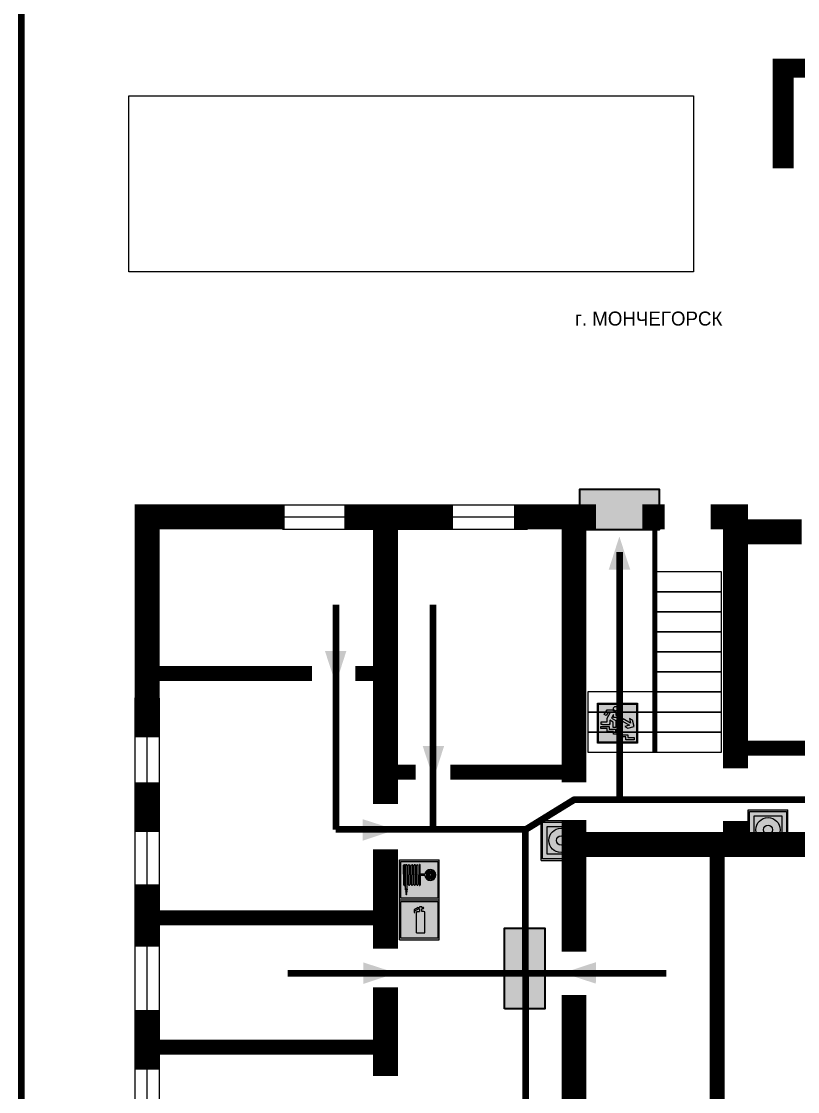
# Model space of a CAD drawing. Header units: millimetres. Extents: x 13810 to 67229, y 12374 to 21950.
# Drawn here: x 17296.7 to 17452.2, y 18864.7 to 19079 of the extents above; entities that cross this region are included whole.
import ezdxf

# ---------------------------------------------------------------- set-up
doc = ezdxf.new("R2010")
doc.units = ezdxf.units.MM
doc.layers.add('План_Штампы', color=7, linetype='Continuous')
doc.styles.add('обычный', font='arial.ttf')
picture_1 = doc.add_image_def('image1.jpg', size_in_pixel=(337, 105))

# ---------------------------------------------------------------- blocks, each defined once
blk = doc.blocks.new('A$C7B4425F7')
at = {"true_color": 0xffffff}
blk.add_hatch(color=7, dxfattribs=at).paths.add_polyline_path([(0, 0), (-16, 0), (-16, -8), (0, -8)])
h = blk.add_hatch(color=126)
h.paths.add_polyline_path([(-0.2, -0.2), (-15.8, -0.2), (-15.8, -7.8), (-0.2, -7.8)])
h.paths.add_polyline_path([(-11.76, -2.03), (-11.76, -3.66), (-11.17, -3.66, -0.568275), (-11.17, -6.18), (-12.58, -6.18), (-12.58, -2.03)], flags=16)
h.paths.add_polyline_path([(-13.33, -4.12, -0.495768), (-13.59, -6.18), (-15.03, -6.18), (-15.03, -2.03), (-13.59, -2.03, -0.487973)], flags=16)
h.paths.add_polyline_path([(-10.25, -2.03), (-9.48, -2.03), (-9.48, -6.18), (-10.25, -6.18)], flags=16)
h.paths.add_polyline_path([(-13.84, -3.69), (-14.24, -3.69), (-14.24, -3.03), (-13.9, -3.03, -0.692621)], flags=0)
h.paths.add_polyline_path([(-9.15, -2.03), (-8.4, -2.03), (-8.04, -3.07), (-7.68, -2.03), (-6.93, -2.03), (-7.64, -4.1), (-6.93, -6.18), (-7.68, -6.18), (-8.04, -5.14), (-8.4, -6.18), (-9.15, -6.18), (-8.44, -4.1)], flags=16)
h.paths.add_polyline_path([(-11.76, -4.46), (-11.42, -4.46, -0.692621), (-11.36, -5.12), (-11.76, -5.12)], flags=0)
h.paths.add_polyline_path([(-13.9, -5.2), (-14.24, -5.2), (-14.24, -4.55), (-13.84, -4.55, -0.708038)], flags=0)
edge = h.paths.add_edge_path(flags=16)
edge.add_ellipse((-5.51, -4.08), major_axis=(0, 2.05), ratio=0.586184, start_angle=0, end_angle=360)
edge = h.paths.add_edge_path(flags=0)
edge.add_ellipse((-5.51, -4.08), major_axis=(0, 1.14), ratio=0.454828, start_angle=0, end_angle=360)
h.paths.add_polyline_path([(-4.13, -4.96, 0.377264), (-3.48, -4.52, 0.0555), (-3.16, -2.03), (-1.66, -2.03), (-1.66, -4.96), (-0.96, -4.96), (-0.96, -7.01), (-1.75, -7.01), (-1.75, -6.18), (-3.3, -6.18), (-3.3, -7.02), (-4.13, -7.02)], flags=16)
h.paths.add_polyline_path([(-2.73, -2.91), (-2.28, -2.91), (-2.28, -4.96), (-3.05, -4.96, 0.079136)], flags=0)
at = {"color": 126}
blk.add_lwpolyline([(-16, -8), (0, -8), (0, 0), (-16, 0)], close=True, dxfattribs=at)
blk = doc.blocks.new('A$C32E8229D')
at = {"true_color": 0xffffff}
blk.add_hatch(color=7, dxfattribs=at).paths.add_polyline_path([(0, 0), (0, -8), (16, -8), (16, 0)])
h = blk.add_hatch(color=126)
h.paths.add_polyline_path([(0.2, -0.2), (15.8, -0.2), (15.8, -7.8), (0.2, -7.8)])
h.paths.add_polyline_path([(13.49, -2.05), (12.08, -2.05), (11.37, -2.63, 0.162397), (11.29, -2.84), (11.29, -3.63), (10.35, -3.63), (10.35, -4.05), (11.68, -4.05), (11.68, -3.48), (12.26, -4.28), (11.29, -5.1), (11.29, -6.78), (11.85, -6.78), (11.85, -5.44), (12.8, -4.64), (12.8, -5.94), (14.46, -5.94), (14.46, -5.39), (13.45, -5.39), (13.45, -3.97), (12.46, -2.59), (13.15, -2.59), (13.69, -3.34), (14.18, -3)], flags=16)
h.paths.add_polyline_path([(10.74, -1.82, 1), (11.8, -1.82, 1)], flags=16)
h.paths.add_polyline_path([(9.39, -3.59), (5.99, -3.59), (6.56, -3.03), (5.91, -3.03), (5.1, -3.83), (5.91, -4.64), (6.56, -4.64), (5.99, -4.09), (9.39, -4.09)], flags=16)
h.paths.add_polyline_path([(4.29, -1.08), (1.72, -1.08), (1.72, -6.6), (4.29, -6.6)], flags=16)
at = {"color": 126}
blk.add_lwpolyline([(16, -8), (0, -8), (0, 0), (16, 0)], close=True, dxfattribs=at)
blk = doc.blocks.new('вниз')
at = {"lineweight": 0, "true_color": 0xffffff}
h = blk.add_hatch(color=7, dxfattribs=at)
h.dxf.hatch_style = 1
h.paths.add_polyline_path([(40994.51, -4472.22), (40986.51, -4472.22), (40986.51, -4480.22), (40994.51, -4480.22)])
h.paths.add_polyline_path([(40994.31, -4472.42), (40994.31, -4480.01), (40986.71, -4480.01), (40986.71, -4472.42)], flags=16)
h.paths.add_polyline_path([(40988.43, -4473.53), (40989.43, -4473.53), (40990.19, -4473.96), (40990.19, -4474.6), (40991, -4474.6), (40991, -4475.06), (40989.73, -4475.06), (40989.73, -4474.46), (40989.3, -4475.18), (40990.17, -4475.7), (40990.17, -4477.11), (40989.63, -4477.11), (40989.63, -4476.01), (40988.94, -4475.59), (40988.94, -4476.46), (40988.94, -4476.46), (40987.47, -4476.46), (40987.26, -4476.46), (40987.26, -4475.92), (40988.4, -4475.92), (40988.4, -4475.2), (40989.1, -4473.99), (40988.66, -4473.99), (40988.24, -4474.7), (40987.86, -4474.47), (40988.41, -4473.56)], flags=0)
h.paths.add_polyline_path([(40990.55, -4473.29, -1), (40989.69, -4473.29, -1)], flags=0)
h.paths.add_polyline_path([(40988.85, -4476.89), (40988.85, -4477.43), (40990.1, -4477.43), (40990.1, -4477.99), (40991.34, -4477.99), (40991.34, -4478.54), (40992.59, -4478.54), (40992.59, -4479.09), (40993.83, -4479.09), (40993.83, -4479.52), (40992.17, -4479.52), (40992.17, -4478.97), (40990.91, -4478.97), (40990.91, -4478.41), (40989.68, -4478.41), (40989.68, -4477.86), (40988.43, -4477.86), (40988.43, -4477.31), (40987.6, -4477.31), (40987.18, -4477.31), (40987.18, -4476.89)], flags=0)
h.paths.add_polyline_path([(40991.61, -4475.33), (40993.12, -4476.2), (40992.9, -4475.27), (40993.48, -4475.6), (40993.83, -4476.88), (40992.56, -4477.22), (40991.97, -4476.88), (40992.9, -4476.61), (40991.38, -4475.74), (40991.58, -4475.39)], flags=0)
h.paths.add_polyline_path([(40990.19, -4473.96), (40989.43, -4473.53), (40988.43, -4473.53), (40988.41, -4473.56), (40987.86, -4474.47), (40988.24, -4474.7), (40988.66, -4473.99), (40989.1, -4473.99), (40988.4, -4475.2), (40988.4, -4475.92), (40987.26, -4475.92), (40987.26, -4476.46), (40987.47, -4476.46), (40988.94, -4476.46), (40988.94, -4476.27), (40988.94, -4475.59), (40989.63, -4476.01), (40989.63, -4477.11), (40990.17, -4477.11), (40990.17, -4475.7), (40989.3, -4475.18), (40989.73, -4474.46), (40989.73, -4475.06), (40991, -4475.06), (40991, -4474.6), (40990.19, -4474.6)], flags=0)
h.paths.add_polyline_path([(40990.55, -4473.29, 1), (40989.69, -4473.29, 1)], flags=0)
h.paths.add_polyline_path([(40991.61, -4475.33), (40991.58, -4475.39), (40991.38, -4475.74), (40992.9, -4476.61), (40991.97, -4476.88), (40992.56, -4477.22), (40993.83, -4476.88), (40993.48, -4475.6), (40992.9, -4475.27), (40993.12, -4476.2)], flags=0)
h.paths.add_polyline_path([(40990.1, -4477.43), (40988.85, -4477.43), (40988.85, -4476.89), (40987.18, -4476.89), (40987.18, -4477.31), (40987.6, -4477.31), (40988.43, -4477.31), (40988.43, -4477.86), (40989.68, -4477.86), (40989.68, -4478.41), (40990.91, -4478.41), (40990.91, -4478.97), (40992.17, -4478.97), (40992.17, -4479.52), (40993.83, -4479.52), (40993.83, -4479.09), (40992.59, -4479.09), (40992.59, -4478.54), (40991.34, -4478.54), (40991.34, -4477.99), (40990.1, -4477.99)], flags=0)
at = {"lineweight": 0}
h = blk.add_hatch(color=126, dxfattribs=at)
h.dxf.hatch_style = 1
h.paths.add_polyline_path([(40994.31, -4472.42), (40986.71, -4472.42), (40986.71, -4480.01), (40994.31, -4480.01)])
h.paths.add_polyline_path([(40988.43, -4473.53), (40989.43, -4473.53), (40990.19, -4473.96), (40990.19, -4474.6), (40991, -4474.6), (40991, -4475.06), (40989.73, -4475.06), (40989.73, -4474.46), (40989.3, -4475.18), (40990.17, -4475.7), (40990.17, -4477.11), (40989.63, -4477.11), (40989.63, -4476.01), (40988.94, -4475.59), (40988.94, -4476.46), (40988.94, -4476.46), (40987.47, -4476.46), (40987.26, -4476.46), (40987.26, -4475.92), (40988.4, -4475.92), (40988.4, -4475.2), (40989.1, -4473.99), (40988.66, -4473.99), (40988.24, -4474.7), (40987.86, -4474.47), (40988.41, -4473.56)], flags=16)
h.paths.add_polyline_path([(40990.55, -4473.29, -1), (40989.69, -4473.29, -1)], flags=16)
h.paths.add_polyline_path([(40988.85, -4476.89), (40988.85, -4477.43), (40990.1, -4477.43), (40990.1, -4477.99), (40991.34, -4477.99), (40991.34, -4478.54), (40992.59, -4478.54), (40992.59, -4479.09), (40993.83, -4479.09), (40993.83, -4479.52), (40992.17, -4479.52), (40992.17, -4478.97), (40990.91, -4478.97), (40990.91, -4478.41), (40989.68, -4478.41), (40989.68, -4477.86), (40988.43, -4477.86), (40988.43, -4477.31), (40987.6, -4477.31), (40987.18, -4477.31), (40987.18, -4476.89)], flags=16)
h.paths.add_polyline_path([(40991.61, -4475.33), (40993.12, -4476.2), (40992.9, -4475.27), (40993.48, -4475.6), (40993.83, -4476.88), (40992.56, -4477.22), (40991.97, -4476.88), (40992.9, -4476.61), (40991.38, -4475.74), (40991.58, -4475.39)], flags=16)
at = {"lineweight": 0, "true_color": 0xffffff}
h = blk.add_hatch(color=7, dxfattribs=at)
h.dxf.hatch_style = 1
h.paths.add_polyline_path([(40989.73, -4474.46), (40989.73, -4475.06), (40991, -4475.06), (40991, -4474.6), (40990.19, -4474.6), (40990.19, -4473.96), (40989.43, -4473.53), (40988.43, -4473.53), (40988.41, -4473.56), (40987.86, -4474.47), (40988.24, -4474.7), (40988.66, -4473.99), (40989.1, -4473.99), (40988.4, -4475.2), (40988.4, -4475.92), (40987.26, -4475.92), (40987.26, -4476.46), (40987.47, -4476.46), (40988.94, -4476.46), (40988.94, -4475.59), (40989.63, -4476.01), (40989.63, -4477.11), (40990.17, -4477.11), (40990.17, -4475.7), (40989.3, -4475.18)])
h.paths.add_polyline_path([(40989.69, -4473.29, 1), (40990.55, -4473.29, 1)])
h.paths.add_polyline_path([(40991.61, -4475.33), (40991.58, -4475.39), (40991.38, -4475.74), (40992.9, -4476.61), (40991.97, -4476.88), (40992.56, -4477.22), (40993.83, -4476.88), (40993.48, -4475.6), (40992.9, -4475.27), (40993.12, -4476.2)])
h.paths.add_polyline_path([(40990.1, -4477.43), (40988.85, -4477.43), (40988.85, -4476.89), (40987.18, -4476.89), (40987.18, -4477.31), (40987.6, -4477.31), (40988.43, -4477.31), (40988.43, -4477.86), (40989.68, -4477.86), (40989.68, -4478.41), (40990.91, -4478.41), (40990.91, -4478.97), (40992.17, -4478.97), (40992.17, -4479.52), (40993.83, -4479.52), (40993.83, -4479.09), (40992.59, -4479.09), (40992.59, -4478.54), (40991.34, -4478.54), (40991.34, -4477.99), (40990.1, -4477.99)])
at = {"color": 126, "lineweight": 0}
for points in [[(40986.51, -4472.22), (40994.51, -4472.22), (40994.51, -4480.22), (40986.51, -4480.22)], [(40986.71, -4472.42), (40994.31, -4472.42), (40994.31, -4480.01), (40986.71, -4480.01)]]:
    blk.add_lwpolyline(points, close=True, dxfattribs=at)
for points in [[(40987.47, -4476.46), (40987.26, -4476.46), (40987.26, -4475.92), (40988.4, -4475.92), (40988.4, -4475.2), (40989.1, -4473.99), (40988.66, -4473.99), (40988.24, -4474.7), (40987.86, -4474.47), (40988.41, -4473.56), (40988.43, -4473.53), (40989.43, -4473.53), (40990.19, -4473.96), (40990.19, -4474.6), (40991, -4474.6), (40991, -4475.06), (40989.73, -4475.06), (40989.73, -4474.46), (40989.3, -4475.18), (40990.17, -4475.7), (40990.17, -4477.11), (40989.63, -4477.11), (40989.63, -4476.01), (40988.94, -4475.59), (40988.94, -4476.46)], [(40987.6, -4477.31), (40987.18, -4477.31), (40987.18, -4476.89), (40988.85, -4476.89), (40988.85, -4477.43), (40990.1, -4477.43), (40990.1, -4477.99), (40991.34, -4477.99), (40991.34, -4478.54), (40992.59, -4478.54), (40992.59, -4479.09), (40993.83, -4479.09), (40993.83, -4479.52), (40992.17, -4479.52), (40992.17, -4478.97), (40990.91, -4478.97), (40990.91, -4478.41), (40989.68, -4478.41), (40989.68, -4477.86), (40988.43, -4477.86), (40988.43, -4477.31), (40987.6, -4477.31)], [(40987.47, -4476.46), (40988.94, -4476.46), (40988.94, -4476.27)], [(40991.58, -4475.39), (40991.38, -4475.74), (40992.9, -4476.61), (40991.97, -4476.88), (40992.56, -4477.22), (40993.83, -4476.88), (40993.48, -4475.6), (40992.9, -4475.27), (40993.12, -4476.2), (40991.61, -4475.33), (40991.58, -4475.39)]]:
    blk.add_lwpolyline(points, dxfattribs=at)
blk.add_circle((40990.12, -4473.29), 0.432, dxfattribs=at)
blk = doc.blocks.new('A$C54414219')
at = {"true_color": 0xffffff}
h = blk.add_hatch(color=7, dxfattribs=at)
h.paths.add_polyline_path([(2.39, -9.45), (2.39, -18.3), (11.23, -18.3), (11.23, -9.45)], flags=0)
h.paths.add_polyline_path([(10.71, -13.87, -1), (2.92, -13.87, -1)], flags=0)
h.paths.add_polyline_path([(8.3, -13.87, -1), (5.33, -13.87, -1)], flags=0)
h.paths.add_polyline_path([(0.41, -7.47), (0.41, -20.27), (13.21, -20.27), (13.21, -7.47)])
h.paths.add_polyline_path([(0.92, -19.77), (12.71, -19.77), (12.71, -7.98), (0.92, -7.98)], flags=16)
h.paths.add_polyline_path([(11.23, -9.45), (11.23, -18.3), (2.39, -18.3), (2.39, -9.45)], flags=0)
at = {"lineweight": 5}
h = blk.add_hatch(color=242, dxfattribs=at)
h.paths.add_polyline_path([(12.71, -7.98), (0.92, -7.98), (0.92, -19.77), (12.71, -19.77)])
h.paths.add_polyline_path([(11.23, -18.3), (2.39, -18.3), (2.39, -9.45), (11.23, -9.45)], flags=16)
h.paths.add_polyline_path([(10.71, -13.87, -1), (2.92, -13.87, -1)], flags=0)
h.paths.add_polyline_path([(8.3, -13.87, -1), (5.33, -13.87, -1)], flags=0)
at = {"true_color": 0xffffff}
h = blk.add_hatch(color=7, dxfattribs=at)
h.paths.add_polyline_path([(2.39, -9.45), (2.39, -18.3), (11.23, -18.3), (11.23, -9.45)])
h.paths.add_polyline_path([(10.71, -13.87, -1), (2.92, -13.87, -1)], flags=16)
h.paths.add_polyline_path([(8.3, -13.87, -1), (5.33, -13.87, -1)], flags=0)
at = {"lineweight": 5}
h = blk.add_hatch(color=242, dxfattribs=at)
h.paths.add_polyline_path([(2.92, -13.87, 1), (10.71, -13.87, 1)])
h.paths.add_polyline_path([(8.3, -13.87, -1), (5.33, -13.87, -1)], flags=16)
at = {"color": 242, "lineweight": 5}
for p, q in [((0.41, -20.27), (0.41, -7.47)), ((0.41, -7.47), (13.21, -7.47)), ((0.41, -7.47), (13.21, -7.47)), ((13.21, -20.27), (13.21, -7.47)), ((0.41, -20.27), (13.21, -20.27))]:
    blk.add_line(p, q, dxfattribs=at)
for points in [[(0.92, -7.98), (12.71, -7.98), (12.71, -19.77), (0.92, -19.77)], [(2.39, -9.45), (11.23, -9.45), (11.23, -18.3), (2.39, -18.3)]]:
    blk.add_lwpolyline(points, close=True, dxfattribs=at)
for radius in [3.89, 1.49]:
    blk.add_circle((6.81, -13.87), radius, dxfattribs=at)
blk = doc.blocks.new('A$C3AD82952')
at = {"true_color": 0xf5f5ff}
h = blk.add_hatch(color=7, dxfattribs=at)
h.dxf.hatch_style = 1
h.paths.add_polyline_path([(8.21, 8.73, 0.414214), (7.89, 9.05), (7.22, 9.05), (7.22, 9.92), (7.59, 9.92, 1), (7.57, 10.36), (7.22, 10.36), (7.22, 10.6), (6.43, 10.6), (6.43, 10.36), (6.01, 10.36), (4.74, 9.59), (4.74, 8.69), (4.98, 8.73), (4.98, 9.26), (6.12, 9.91), (6.43, 9.91), (6.43, 9.05), (5.76, 9.05, 0.414214), (5.44, 8.73), (5.44, 2.2), (8.21, 2.2)], flags=0)
h.paths.add_polyline_path([(12.8, 12.8), (0, 12.8), (0, 0), (12.8, 0)])
h.paths.add_polyline_path([(0.51, 12.29), (12.29, 12.29), (12.29, 0.51), (0.51, 0.51)], flags=16)
h.paths.add_polyline_path([(4.74, 9.59), (6.01, 10.36), (6.43, 10.36), (6.43, 10.6), (7.22, 10.6), (7.22, 10.36), (7.59, 10.36, -0.94586), (7.59, 9.92), (7.22, 9.92), (7.22, 9.05), (7.89, 9.05, -0.414214), (8.21, 8.73), (8.21, 2.2), (5.44, 2.2), (5.44, 8.73, -0.414214), (5.76, 9.05), (6.43, 9.05), (6.43, 9.91), (6.12, 9.91), (4.98, 9.26), (4.98, 8.73), (4.74, 8.69)], flags=0)
h = blk.add_hatch(color=242)
h.dxf.hatch_style = 1
h.paths.add_polyline_path([(12.29, 12.29), (0.51, 12.29), (0.51, 0.51), (12.29, 0.51)])
h.paths.add_polyline_path([(4.74, 8.69), (4.74, 9.59), (6.01, 10.36), (6.43, 10.36), (6.43, 10.6), (7.22, 10.6), (7.22, 10.36), (7.59, 10.36, -0.94586), (7.59, 9.92), (7.22, 9.92), (7.22, 9.05), (7.89, 9.05, -0.414214), (8.21, 8.73), (8.21, 2.2), (5.44, 2.2), (5.44, 8.73, -0.414214), (5.76, 9.05), (6.43, 9.05), (6.43, 9.91), (6.12, 9.91), (4.98, 9.26), (4.98, 8.73)], flags=16)
h = blk.add_hatch(color=7, dxfattribs=at)
h.dxf.hatch_style = 1
h.paths.add_polyline_path([(8.21, 8.73, 0.414214), (7.89, 9.05), (7.22, 9.05), (7.22, 9.92), (7.59, 9.92, 1), (7.57, 10.36), (7.22, 10.36), (7.22, 10.6), (6.43, 10.6), (6.43, 10.36), (6.01, 10.36), (4.74, 9.59), (4.74, 8.69), (4.98, 8.73), (4.98, 9.26), (6.12, 9.91), (6.43, 9.91), (6.43, 9.05), (5.76, 9.05, 0.414214), (5.44, 8.73), (5.44, 2.2), (8.21, 2.2)])
at = {"color": 242, "lineweight": 5}
for p, q in [((0, 0), (0, 12.8)), ((0, 12.8), (12.8, 12.8)), ((6.01, 10.36), (4.74, 9.59)), ((6.01, 10.36), (6.43, 10.36)), ((7.22, 10.6), (6.43, 10.6)), ((6.43, 10.6), (6.43, 10.36)), ((7.22, 10.36), (7.22, 10.6)), ((7.59, 10.36), (7.22, 10.36)), ((12.8, 0), (12.8, 12.8)), ((4.74, 9.59), (4.74, 8.69)), ((4.74, 8.69), (4.98, 8.73)), ((4.98, 9.26), (6.12, 9.91)), ((4.98, 8.73), (4.98, 9.26)), ((5.44, 2.2), (5.44, 8.73)), ((5.76, 9.05), (6.43, 9.05)), ((6.12, 9.91), (6.43, 9.91)), ((6.43, 9.91), (6.43, 9.05)), ((7.22, 9.05), (7.22, 9.92)), ((7.59, 9.92), (7.22, 9.92)), ((7.89, 9.05), (7.22, 9.05)), ((8.21, 2.2), (8.21, 8.73)), ((0, 0), (12.8, 0)), ((5.44, 2.2), (8.21, 2.2))]:
    blk.add_line(p, q, dxfattribs=at)
blk.add_lwpolyline([(0.51, 12.29), (12.29, 12.29), (12.29, 0.51), (0.51, 0.51)], close=True, dxfattribs=at)
for centre, radius, start, end in [((7.58, 10.14), 0.223, 273.1875, 86.8125), ((5.76, 8.73), 0.32, 90, 180), ((7.89, 8.73), 0.32, 0, 90)]:
    blk.add_arc(centre, radius, start, end, dxfattribs=at)
blk = doc.blocks.new('A$C37112FD5')
at = {"true_color": 0xf5f5ff}
h = blk.add_hatch(color=7, dxfattribs=at)
h.dxf.hatch_style = 1
h.paths.add_polyline_path([(12.8, -7.4), (0, -7.4), (0, -20.2), (12.8, -20.2)])
h.paths.add_polyline_path([(12.29, -7.91), (12.29, -19.69), (0.51, -19.69), (0.51, -7.91)], flags=16)
h.paths.add_polyline_path([(4.98, -9.04, -0.42597), (5.17, -9.22), (5.17, -12.25), (5.17, -15.29, -0.432244), (4.98, -15.47), (4.83, -15.47, -0.42597), (4.64, -15.29), (4.64, -12.25), (4.64, -9.22, -0.432244), (4.83, -9.04)], flags=0)
h.paths.add_polyline_path([(4.28, -9.22), (4.28, -12.25), (4.28, -15.29, -0.432244), (4.09, -15.47), (3.94, -15.47, -0.42597), (3.75, -15.29), (3.75, -12.25), (3.75, -9.22, -0.432244), (3.94, -9.04), (4.09, -9.04, -0.42597)], flags=0)
h.paths.add_polyline_path([(5.72, -9.04), (5.87, -9.04, -0.42597), (6.06, -9.22), (6.06, -12.25), (6.06, -15.29, -0.432244), (5.87, -15.47), (5.72, -15.47, -0.42597), (5.53, -15.29), (5.53, -12.25), (5.53, -9.22, -0.432244)], flags=0)
h.paths.add_polyline_path([(6.42, -8.9), (6.5, -8.9, -0.42597), (6.69, -9.08), (6.69, -12.03), (8.21, -12.03, -15.824349), (8.21, -12.47), (6.69, -12.47), (6.69, -15.42, -0.432244), (6.5, -15.6), (6.42, -15.6)], flags=0)
h.paths.add_polyline_path([(3.39, -9.22), (3.39, -12.25), (3.39, -15.29, -0.432244), (3.2, -15.47), (3.05, -15.47, -0.42597), (2.85, -15.29), (2.85, -12.25), (2.85, -9.22, -0.432244), (3.05, -9.04), (3.2, -9.04, -0.42597)], flags=0)
h.paths.add_polyline_path([(2.5, -9.22), (2.5, -16.71), (1.96, -16.71), (1.96, -9.22, -0.432244), (2.15, -9.04), (2.31, -9.04, -0.42597)], flags=0)
h.paths.add_polyline_path([(1.61, -8.9), (1.61, -15.6), (1.57, -15.6, -0.42597), (1.37, -15.42), (1.37, -12.03), (1.37, -9.09, -0.432244), (1.57, -8.9)], flags=0)
h.paths.add_polyline_path([(9.76, -10.81), (9.76, -12.03), (8.49, -12.03, -0.336371)], flags=0)
h.paths.add_polyline_path([(8.49, -12.47), (9.76, -12.47), (9.76, -13.7, -0.336371)], flags=0)
h.paths.add_polyline_path([(10.11, -10.81, -0.336371), (11.38, -12.03), (10.11, -12.03)], flags=0)
h.paths.add_polyline_path([(10.11, -12.47), (11.38, -12.47, -0.336371), (10.11, -13.7)], flags=0)
h.paths.add_polyline_path([(2.5, -16.84), (2.5, -17.05), (1.97, -17.05), (1.97, -16.84)], flags=0)
h.paths.add_polyline_path([(2.5, -17.24, -0.033778), (2.24, -18.6, -0.033778), (1.97, -17.24)], flags=0)
h = blk.add_hatch(color=242)
h.dxf.hatch_style = 1
h.paths.add_polyline_path([(12.29, -7.91), (0.51, -7.91), (0.51, -19.69), (12.29, -19.69)])
h.paths.add_polyline_path([(6.42, -15.6), (6.42, -8.9), (6.5, -8.9, -0.42597), (6.69, -9.08), (6.69, -12.03), (8.21, -12.03, -15.824349), (8.21, -12.47), (6.69, -12.47), (6.69, -15.42, -0.432244), (6.5, -15.6)], flags=16)
h.paths.add_polyline_path([(5.87, -15.47), (5.72, -15.47, -0.42597), (5.53, -15.29), (5.53, -12.25), (5.53, -9.22, -0.432244), (5.72, -9.04), (5.87, -9.04, -0.42597), (6.06, -9.22), (6.06, -12.25), (6.06, -15.29, -0.432244)], flags=16)
h.paths.add_polyline_path([(4.98, -15.47), (4.83, -15.47, -0.42597), (4.64, -15.29), (4.64, -12.25), (4.64, -9.22, -0.432244), (4.83, -9.04), (4.98, -9.04, -0.42597), (5.17, -9.22), (5.17, -12.25), (5.17, -15.29, -0.432244)], flags=16)
h.paths.add_polyline_path([(4.09, -15.47), (3.94, -15.47, -0.42597), (3.75, -15.29), (3.75, -12.25), (3.75, -9.22, -0.432244), (3.94, -9.04), (4.09, -9.04, -0.42597), (4.28, -9.22), (4.28, -12.25), (4.28, -15.29, -0.432244)], flags=16)
h.paths.add_polyline_path([(3.2, -15.47), (3.05, -15.47, -0.42597), (2.85, -15.29), (2.85, -12.25), (2.85, -9.22, -0.432244), (3.05, -9.04), (3.2, -9.04, -0.42597), (3.39, -9.22), (3.39, -12.25), (3.39, -15.29, -0.432244)], flags=16)
h.paths.add_polyline_path([(2.5, -17.05), (1.97, -17.05), (1.97, -16.84), (2.5, -16.84)], flags=16)
h.paths.add_polyline_path([(2.5, -17.24, -0.033778), (2.24, -18.6, -0.033778), (1.97, -17.24)], flags=16)
h.paths.add_polyline_path([(2.5, -16.71), (1.96, -16.71), (1.96, -9.22, -0.432244), (2.15, -9.04), (2.31, -9.04, -0.42597), (2.5, -9.22)], flags=16)
h.paths.add_polyline_path([(1.61, -15.6), (1.57, -15.6, -0.42597), (1.37, -15.42), (1.37, -12.03), (1.37, -9.09, -0.432244), (1.57, -8.9), (1.61, -8.9)], flags=16)
h.paths.add_polyline_path([(8.49, -12.47), (9.76, -12.47), (9.76, -13.7, -0.336371)], flags=0)
h.paths.add_polyline_path([(10.11, -13.7), (10.11, -12.47), (11.38, -12.47, -0.336371)], flags=0)
h.paths.add_polyline_path([(8.49, -12.03, -0.336371), (9.76, -10.81), (9.76, -12.03)], flags=0)
h.paths.add_polyline_path([(10.11, -12.03), (10.11, -10.81, -0.336371), (11.38, -12.03)], flags=0)
h = blk.add_hatch(color=7, dxfattribs=at)
h.dxf.hatch_style = 1
h.paths.add_polyline_path([(1.61, -8.9), (1.57, -8.9, 0.432244), (1.37, -9.09), (1.37, -12.03), (1.37, -15.42, 0.42597), (1.57, -15.6), (1.61, -15.6)])
h.paths.add_polyline_path([(2.5, -9.22, 0.42597), (2.31, -9.04), (2.15, -9.04, 0.432244), (1.96, -9.22), (1.96, -16.71), (2.5, -16.71)])
h.paths.add_polyline_path([(2.5, -16.84), (1.97, -16.84), (1.97, -17.05), (2.5, -17.05)])
h.paths.add_polyline_path([(2.5, -17.24), (1.97, -17.24, 0.033778), (2.24, -18.6, 0.033778)])
h.paths.add_polyline_path([(3.39, -12.25), (3.39, -9.22, 0.42597), (3.2, -9.04), (3.05, -9.04, 0.432244), (2.85, -9.22), (2.85, -12.25), (2.85, -15.29, 0.42597), (3.05, -15.47), (3.2, -15.47, 0.432244), (3.39, -15.29)])
h.paths.add_polyline_path([(4.28, -12.25), (4.28, -9.22, 0.42597), (4.09, -9.04), (3.94, -9.04, 0.432244), (3.75, -9.22), (3.75, -12.25), (3.75, -15.29, 0.42597), (3.94, -15.47), (4.09, -15.47, 0.432244), (4.28, -15.29)])
h.paths.add_polyline_path([(5.17, -12.25), (5.17, -9.22, 0.42597), (4.98, -9.04), (4.83, -9.04, 0.432244), (4.64, -9.22), (4.64, -12.25), (4.64, -15.29, 0.42597), (4.83, -15.47), (4.98, -15.47, 0.432244), (5.17, -15.29)])
h.paths.add_polyline_path([(6.06, -12.25), (6.06, -9.22, 0.42597), (5.87, -9.04), (5.72, -9.04, 0.432244), (5.53, -9.22), (5.53, -12.25), (5.53, -15.29, 0.42597), (5.72, -15.47), (5.87, -15.47, 0.432244), (6.06, -15.29)])
h.paths.add_polyline_path([(6.69, -12.47), (8.21, -12.47, 15.824349), (8.21, -12.03), (6.69, -12.03), (6.69, -9.08, 0.42597), (6.5, -8.9), (6.42, -8.9), (6.42, -15.6), (6.5, -15.6, 0.432244), (6.69, -15.42)])
h.paths.add_polyline_path([(8.49, -12.47), (9.76, -12.47), (9.76, -13.7, -0.336371)], flags=16)
h.paths.add_polyline_path([(8.49, -12.03, -0.336371), (9.76, -10.81), (9.76, -12.03)], flags=16)
h.paths.add_polyline_path([(10.11, -12.47), (11.38, -12.47, -0.336371), (10.11, -13.7)], flags=16)
h.paths.add_polyline_path([(10.11, -12.03), (10.11, -10.81, -0.336371), (11.38, -12.03)], flags=16)
h = blk.add_hatch(color=242)
h.dxf.hatch_style = 1
h.paths.add_polyline_path([(9.76, -10.81, 0.336371), (8.49, -12.03), (9.76, -12.03)])
h.paths.add_polyline_path([(10.11, -10.81), (10.11, -12.03), (11.38, -12.03, 0.336371)])
h.paths.add_polyline_path([(11.38, -12.47), (10.11, -12.47), (10.11, -13.7, 0.336371)])
h.paths.add_polyline_path([(9.76, -12.47), (8.49, -12.47, 0.336371), (9.76, -13.7)])
at = {"color": 242, "lineweight": 5}
for p, q in [((0, -20.2), (0, -7.4)), ((0, -7.4), (12.8, -7.4)), ((1.37, -12.03), (1.37, -9.08)), ((1.57, -8.9), (1.61, -8.9)), ((1.61, -8.9), (1.61, -15.6)), ((1.96, -16.71), (1.96, -9.22)), ((2.15, -9.04), (2.31, -9.04)), ((2.5, -16.71), (2.5, -9.22)), ((2.85, -12.25), (2.85, -9.22)), ((3.05, -9.04), (3.2, -9.04)), ((3.39, -12.25), (3.39, -9.22)), ((3.75, -12.25), (3.75, -9.22)), ((3.94, -9.04), (4.09, -9.04)), ((4.28, -12.25), (4.28, -9.22)), ((4.64, -12.25), (4.64, -9.22)), ((4.83, -9.04), (4.98, -9.04)), ((5.17, -12.25), (5.17, -9.22)), ((5.53, -12.25), (5.53, -9.22)), ((5.72, -9.04), (5.87, -9.04)), ((6.06, -12.25), (6.06, -9.22)), ((6.42, -8.9), (6.42, -15.6)), ((6.5, -8.9), (6.42, -8.9)), ((6.69, -12.03), (6.69, -9.08)), ((12.8, -20.2), (12.8, -7.4)), ((1.37, -12.03), (1.37, -15.42)), ((2.85, -12.25), (2.85, -15.29)), ((3.39, -12.25), (3.39, -15.29)), ((3.75, -12.25), (3.75, -15.29)), ((4.28, -12.25), (4.28, -15.29)), ((4.64, -12.25), (4.64, -15.29)), ((5.17, -12.25), (5.17, -15.29)), ((5.53, -12.25), (5.53, -15.29)), ((6.06, -12.25), (6.06, -15.29)), ((8.21, -12.03), (6.69, -12.03)), ((8.21, -12.47), (6.69, -12.47)), ((6.69, -12.47), (6.69, -15.42)), ((9.76, -12.03), (8.49, -12.03)), ((9.76, -12.47), (8.49, -12.47)), ((9.76, -10.81), (9.76, -12.03)), ((9.76, -12.47), (9.76, -13.7)), ((10.11, -10.81), (10.11, -12.03)), ((11.38, -12.03), (10.11, -12.03)), ((11.38, -12.47), (10.11, -12.47)), ((10.11, -12.47), (10.11, -13.7)), ((1.57, -15.6), (1.61, -15.6)), ((1.96, -16.71), (2.5, -16.71)), ((1.97, -16.84), (2.5, -16.84)), ((1.97, -17.05), (1.97, -16.84)), ((2.5, -17.05), (1.97, -17.05)), ((2.5, -16.84), (2.5, -17.05)), ((3.05, -15.47), (3.2, -15.47)), ((3.94, -15.47), (4.09, -15.47)), ((4.83, -15.47), (4.98, -15.47)), ((5.72, -15.47), (5.87, -15.47)), ((6.42, -15.6), (6.5, -15.6)), ((0, -20.2), (12.8, -20.2)), ((1.97, -17.24), (2.5, -17.24))]:
    blk.add_line(p, q, dxfattribs=at)
blk.add_lwpolyline([(0.51, -7.91), (12.29, -7.91), (12.29, -19.69), (0.51, -19.69)], close=True, dxfattribs=at)
for centre, radius, start, end in [((1.56, -9.09), 0.182, 87.1027, 180.6071), ((2.15, -9.22), 0.182, 87.1027, 180.6071), ((2.32, -9.22), 0.182, 359.3929, 92.8973), ((3.04, -9.22), 0.182, 87.1027, 180.6071), ((3.21, -9.22), 0.182, 359.3929, 92.8973), ((3.93, -9.22), 0.182, 87.1027, 180.6071), ((4.1, -9.22), 0.182, 359.3929, 92.8973), ((4.82, -9.22), 0.182, 87.1027, 180.6071), ((4.99, -9.22), 0.182, 359.3929, 92.8973), ((5.71, -9.22), 0.182, 87.1027, 180.6071), ((5.88, -9.22), 0.182, 359.3929, 92.8973), ((6.51, -9.09), 0.182, 359.3929, 92.8973), ((9.93, -12.25), 1.74, 187.2319, 172.7681), ((9.93, -12.25), 1.46, 96.9927, 171.3585), ((9.93, -12.25), 1.46, 188.6415, 263.0073), ((9.93, -12.25), 1.46, 8.6415, 83.0073), ((9.93, -12.25), 1.46, 276.9927, 351.3585), ((1.56, -15.42), 0.182, 179.3929, 272.8973), ((3.04, -15.29), 0.182, 179.3929, 272.8973), ((3.21, -15.29), 0.182, 267.1027, 0.6071), ((3.93, -15.29), 0.182, 179.3929, 272.8973), ((4.1, -15.29), 0.182, 267.1027, 0.6071), ((4.82, -15.29), 0.182, 179.3929, 272.8973), ((4.99, -15.29), 0.182, 267.1027, 0.6071), ((5.71, -15.29), 0.182, 179.3929, 272.8973), ((5.88, -15.29), 0.182, 267.1027, 0.6071), ((6.51, -15.42), 0.182, 267.1027, 0.6071), ((12.17, -15.98), 10.27, 187.041, 194.7793), ((-7.7, -15.98), 10.27, 345.2207, 352.959)]:
    blk.add_arc(centre, radius, start, end, dxfattribs=at)

msp = doc.modelspace()

# ---------------------------------------------------------------- linework, layer by layer
at = {"color": 2, "lineweight": 100}
msp.add_lwpolyline([(17296.73, 19088.6), (17896.73, 19088.6), (17896.73, 18693.6), (17296.73, 18693.6)], close=True, dxfattribs=at)
at = {"lineweight": 100}
for points, const_width in [([(17321.92, 18935.61), (17321.92, 18979.75), (17349.46, 18979.75)], 5), ([(17361.44, 18979.75), (17383.15, 18979.75)], 5), ([(17369.65, 18922.28), (17369.65, 18979.75)], 5), ([(17395.38, 18979.75), (17411.85, 18979.75)], 5), ([(17407.42, 18926.59), (17407.42, 18979.75)], 5), ([(17421.08, 18979.75), (17425.57, 18979.75)], 5), ([(17434.8, 18979.75), (17439.79, 18979.75), (17439.79, 18929.4)], 5), ([(17439.79, 18976.75), (17453.02, 18976.75)], 5), ([(17423.58, 18977.26), (17423.58, 18932.66)], 1), ([(17321.92, 18916.65), (17321.92, 18926.63)], 5), ([(17407.42, 18892.7), (17407.42, 18919.03)], 5), ([(17439.79, 18918.83), (17439.79, 18915.34)], 5), ([(17369.65, 18893.28), (17369.65, 18913.18)], 5), ([(17407.42, 18914.13), (17476.84, 18914.13)], 5), ([(17321.92, 18893.71), (17321.92, 18906.18)], 5), ([(17369.65, 18867.79), (17369.65, 18885.55)], 5), ([(17407.42, 18852.9), (17407.42, 18884.03)], 5), ([(17321.92, 18869.09), (17321.92, 18880.99)], 5)]:
    msp.add_lwpolyline(points, dxfattribs=dict(at, const_width=const_width))
at = {"lineweight": 0}
for points in [[(17349.2, 18982.2), (17398.26, 18982.2)], [(17349.46, 18979.75), (17398.52, 18979.75)], [(17349.06, 18977.29), (17398.12, 18977.29)], [(17319.51, 18759.08), (17319.51, 18943.55)], [(17321.92, 18759.28), (17321.92, 18943.74)], [(17324.38, 18759.02), (17324.38, 18943.49)]]:
    msp.add_lwpolyline(points, dxfattribs=at)
at = {"color": 126, "lineweight": 100, "true_color": 0x008754}
for points in [[(17416.5, 18972.71), (17416.5, 18923.17)], [(17359.74, 18962.16), (17359.74, 18917.15)], [(17379.2, 18917.15), (17379.2, 18962.16)], [(17397.67, 18917.15), (17407.47, 18923.17), (17520.94, 18923.17)], [(17397.67, 18888.41), (17397.67, 18917.15), (17359.74, 18917.15)], [(17350.08, 18888.41), (17397.67, 18888.41), (17397.67, 18861.94)], [(17397.67, 18888.41), (17425.9, 18888.41)]]:
    msp.add_lwpolyline(points, dxfattribs=at)
at = {"lineweight": 0}
for points in [[(17423.58, 18964.76), (17436.95, 18964.76), (17436.95, 18968.77), (17423.58, 18968.77)], [(17423.58, 18960.75), (17436.95, 18960.75), (17436.95, 18964.76), (17423.58, 18964.76)], [(17423.58, 18956.74), (17436.95, 18956.74), (17436.95, 18960.75), (17423.58, 18960.75)], [(17423.58, 18952.72), (17436.95, 18952.72), (17436.95, 18956.74), (17423.58, 18956.74)], [(17423.58, 18948.71), (17436.95, 18948.71), (17436.95, 18952.72), (17423.58, 18952.72)], [(17423.58, 18944.7), (17436.95, 18944.7), (17436.95, 18948.71), (17423.58, 18948.71)], [(17410.22, 18940.69), (17423.58, 18940.69), (17423.58, 18944.7), (17410.22, 18944.7)], [(17423.58, 18940.69), (17436.95, 18940.69), (17436.95, 18944.7), (17423.58, 18944.7)], [(17410.22, 18936.68), (17423.58, 18936.68), (17423.58, 18940.69), (17410.22, 18940.69)], [(17423.58, 18936.68), (17436.95, 18936.68), (17436.95, 18940.69), (17423.58, 18940.69)], [(17410.22, 18932.66), (17423.58, 18932.66), (17423.58, 18936.68), (17410.22, 18936.68)], [(17423.58, 18932.66), (17436.95, 18932.66), (17436.95, 18936.68), (17423.58, 18936.68)]]:
    msp.add_lwpolyline(points, close=True, dxfattribs=at)
at = {"lineweight": 0, "const_width": 3}
for points in [[(17322.8, 18948.4), (17354.93, 18948.4)], [(17363.6, 18948.4), (17369.35, 18948.4)], [(17455.63, 18933.46), (17440.9, 18933.46)], [(17370.93, 18928.62), (17375.7, 18928.62)], [(17382.66, 18928.62), (17407.34, 18928.62)], [(17436.11, 18914.38), (17436.11, 18853.78)], [(17322.72, 18899.44), (17368.83, 18899.44)], [(17322.09, 18873.57), (17368.49, 18873.57)]]:
    msp.add_lwpolyline(points, dxfattribs=at)
at = {"layer": 'План_Штампы', "color": 126, "true_color": 0x008754}
for points in [[(17418.68, 18969.22), (17414.38, 18969.23), (17416.5, 18975.82)], [(17357.53, 18952.9), (17361.82, 18952.89), (17359.7, 18946.3)], [(17377.11, 18933.88), (17381.4, 18933.87), (17379.28, 18927.28)], [(17365.11, 18914.93), (17365.12, 18919.22), (17371.71, 18917.1)], [(17365.23, 18886.23), (17365.24, 18890.53), (17371.82, 18888.41)], [(17411.8, 18890.59), (17411.79, 18886.29), (17405.21, 18888.42)]]:
    msp.add_solid(points, dxfattribs=at)

# ---------------------------------------------------------------- block references
at = {"color": 126, "true_color": 0x008754}
msp.add_blockref('вниз', (-23574.37, 23414.67), dxfattribs=at)
for name, p, xscale, yscale, zscale in [('A$C54414219', (17442.02, 18925.78), 0.625, 0.625, 0.625), ('A$C54414219', (17400.56, 18923.64), 0.625, 0.625, 0.625), ('A$C37112FD5', (17372.44, 18915.71), 0.6249984004534781, 0.6249984004534781, 0.6249984004534781), ('A$C3AD82952', (17372.44, 18895.08), 0.625, 0.625, 0.625)]:
    msp.add_blockref(name, p, dxfattribs=dict(xscale=xscale, yscale=yscale, zscale=zscale))
at = {"layer": 'План_Штампы'}
msp.add_blockref('A$C7B4425F7', (17424.53, 18985.26), dxfattribs=at)
at = {"layer": 'План_Штампы', "color": 126, "true_color": 0x008754, "xscale": 1.012510887696, "yscale": 1.012510887696, "zscale": 1.012510887696, "rotation": 269.9978653237144}
msp.add_blockref('A$C32E8229D', (17401.6, 18897.42), dxfattribs=at)

# ---------------------------------------------------------------- texts
at = {"lineweight": 0, "style": 'обычный'}
for s, insert, char_height, width, attachment_point in [('{\\fProxima Nova Rg|b1|i0|c204|p2;ПЛАН ЭВАКУАЦИИ}', (17445.23, 19071.56), 22, 493.8901, 1), ('\\pi-8.4,l8.4,t8.4;{\\fProxima Nova Rg|b0|i0|c204|p2;г. МОНЧЕГОРСК\\H1.1997x; }', (17422.38, 19019.47), 2.8, 126.6484, 5)]:
    msp.add_mtext(s, dxfattribs=dict(at, insert=insert, char_height=char_height, width=width, attachment_point=attachment_point))

# ---------------------------------------------------------------- pictures from other files: only their frames are drawn
at = {"color": 7, "lineweight": 0, "true_color": 0xf5f5ff}
image = msp.add_image(picture_1, insert=(17318.22, 19028.83), size_in_units=(113.11, 35.24), dxfattribs=at)
image.dxf.flags = 7

doc.saveas('drawing.dxf')
